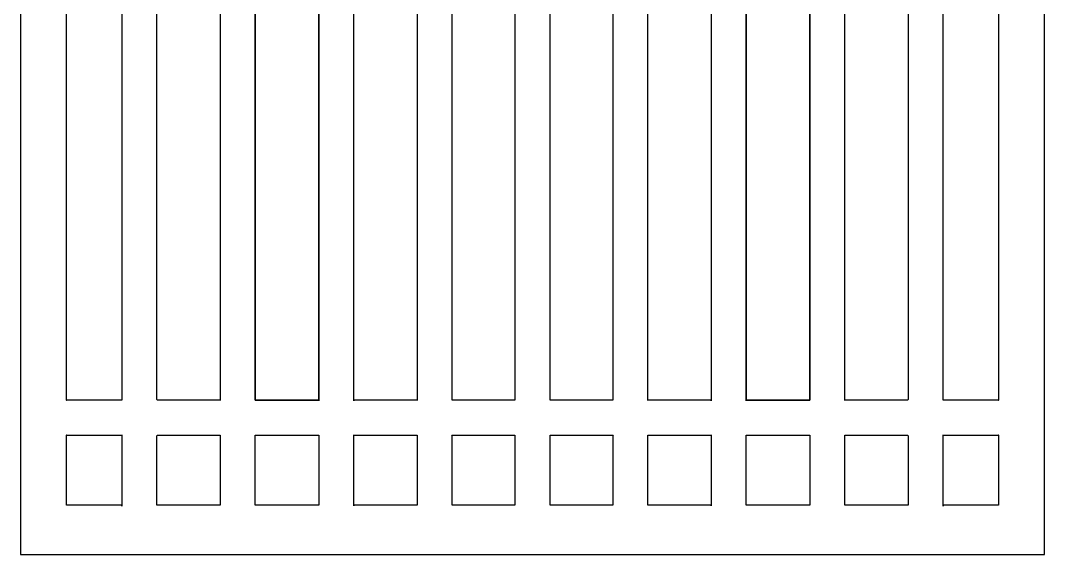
# Model space of a CAD drawing. Header units: centimetres. Extents: x -7.8 to 7.8, y -8.2 to 8.2.
# Drawn here: x -7.84 to 7.84, y -8.18 to 0 of the extents above; entities that cross this region are included whole.
import ezdxf

# ---------------------------------------------------------------- set-up
doc = ezdxf.new("R2010")
doc.units = ezdxf.units.CM
doc.header["$MEASUREMENT"] = 0
doc.layers.add('Camada 1', color=7, linetype='Continuous')

msp = doc.modelspace()

# ---------------------------------------------------------------- linework, layer by layer
at = {"layer": 'Camada 1'}
for points, knots in [([(7.84386, -8.17609), (7.84386, -8.17609), (-7.84386, -8.17609), (-7.84386, -8.17609), (-7.84386, -8.17609), (-7.84386, -8.17609), (-7.84386, 8.17609), (-7.84386, 8.17609), (-7.84386, 8.17609), (-7.84386, 8.17609), (7.84386, 8.17609), (7.84386, 8.17609), (7.84386, 8.17609), (7.84386, 8.17609), (7.84386, -8.17609), (7.84386, -8.17609)], [0, 0, 0, 0, 0.2, 0.2, 0.2, 0.2, 0.4, 0.4, 0.4, 0.4, 0.6, 0.6, 0.6, 0.6, 1, 1, 1, 1]), ([(-6.29044, -5.80375), (-6.29044, -5.80375), (-6.29044, 5.95991), (-6.29044, 5.95991), (-6.29044, 5.95991), (-6.29044, 5.95991), (-6.30965, 5.96229), (-6.30965, 5.96229), (-6.30965, 5.96229), (-6.30965, 5.96229), (-7.13793, 5.96229), (-7.13793, 5.96229), (-7.13793, 5.96229), (-7.13793, 5.96229), (-7.13793, -5.81429), (-7.13793, -5.81429), (-7.13793, -5.81429), (-7.13793, -5.81429), (-7.14354, -5.81429), (-7.14354, -5.81429), (-7.14354, -5.81429), (-7.14354, -5.81429), (-6.29026, -5.81429), (-6.29026, -5.81429), (-6.29026, -5.81429), (-6.29026, -5.81429), (-6.29044, -5.80375), (-6.29044, -5.80375)], [0, 0, 0, 0, 0.125, 0.125, 0.125, 0.125, 0.25, 0.25, 0.25, 0.25, 0.375, 0.375, 0.375, 0.375, 0.5, 0.5, 0.5, 0.5, 0.625, 0.625, 0.625, 0.625, 0.75, 0.75, 0.75, 0.75, 1, 1, 1, 1]), ([(-4.78224, -5.81632), (-4.78224, -5.81632), (-4.78224, 5.96621), (-4.78224, 5.96621), (-4.78224, 5.96621), (-4.78224, 5.96621), (-4.79703, 5.96229), (-4.79703, 5.96229), (-4.79703, 5.96229), (-4.79703, 5.96229), (-5.75514, 5.96229), (-5.75514, 5.96229), (-5.75514, 5.96229), (-5.75514, 5.96229), (-5.75514, 5.95991), (-5.75514, 5.95991), (-5.75514, 5.95991), (-5.75514, 5.95991), (-5.75514, -5.7973), (-5.75514, -5.7973), (-5.75514, -5.7973), (-5.75514, -5.7973), (-5.74903, -5.81429), (-5.74903, -5.81429), (-5.74903, -5.81429), (-5.74903, -5.81429), (-4.78224, -5.81429), (-4.78224, -5.81429), (-4.78224, -5.81429), (-4.78224, -5.81429), (-4.78224, -5.81632), (-4.78224, -5.81632)], [0, 0, 0, 0, 0.11111111, 0.11111111, 0.11111111, 0.11111111, 0.22222222, 0.22222222, 0.22222222, 0.22222222, 0.33333333, 0.33333333, 0.33333333, 0.33333333, 0.44444444, 0.44444444, 0.44444444, 0.44444444, 0.55555556, 0.55555556, 0.55555556, 0.55555556, 0.66666667, 0.66666667, 0.66666667, 0.66666667, 0.77777778, 0.77777778, 0.77777778, 0.77777778, 1, 1, 1, 1]), ([(-3.27422, 5.96229), (-3.27422, 5.96229), (-4.24696, 5.96229), (-4.24696, 5.96229), (-4.24696, 5.96229), (-4.24696, 5.96229), (-4.24696, 5.96621), (-4.24696, 5.96621), (-4.24696, 5.96621), (-4.24696, 5.96621), (-4.24696, -5.80986), (-4.24696, -5.80986), (-4.24696, -5.80986), (-4.24696, -5.80986), (-4.24696, -5.81428), (-4.24696, -5.81428), (-4.24696, -5.81428), (-4.24696, -5.81428), (-3.2744, -5.81429), (-3.2744, -5.81429), (-3.2744, -5.81429), (-3.2744, -5.81429), (-3.27424, -5.82212), (-3.27424, -5.82212), (-3.27424, -5.82212), (-3.27424, -5.82212), (-3.27425, 5.96621), (-3.27425, 5.96621), (-3.27425, 5.96621), (-3.27425, 5.96621), (-3.27422, 5.96229), (-3.27422, 5.96229)], [0, 0, 0, 0, 0.11111111, 0.11111111, 0.11111111, 0.11111111, 0.22222222, 0.22222222, 0.22222222, 0.22222222, 0.33333333, 0.33333333, 0.33333333, 0.33333333, 0.44444444, 0.44444444, 0.44444444, 0.44444444, 0.55555556, 0.55555556, 0.55555556, 0.55555556, 0.66666667, 0.66666667, 0.66666667, 0.66666667, 0.77777778, 0.77777778, 0.77777778, 0.77777778, 1, 1, 1, 1]), ([(-2.73891, 5.96621), (-2.73891, 5.96621), (-2.73891, -5.82209), (-2.73891, -5.82209), (-2.73891, -5.82209), (-2.73891, -5.82209), (-2.73891, -5.81426), (-2.73891, -5.81426), (-2.73891, -5.81426), (-2.73891, -5.81426), (-1.76601, -5.81426), (-1.76601, -5.81426), (-1.76601, -5.81426), (-1.76601, -5.81426), (-1.76601, -5.8163), (-1.76601, -5.8163), (-1.76601, -5.8163), (-1.76601, -5.8163), (-1.76601, 5.95991), (-1.76601, 5.95991), (-1.76601, 5.95991), (-1.76601, 5.95991), (-1.76585, 5.96229), (-1.76585, 5.96229), (-1.76585, 5.96229), (-1.76585, 5.96229), (-2.7391, 5.96229), (-2.7391, 5.96229), (-2.7391, 5.96229), (-2.7391, 5.96229), (-2.73891, 5.96621), (-2.73891, 5.96621)], [0, 0, 0, 0, 0.11111111, 0.11111111, 0.11111111, 0.11111111, 0.22222222, 0.22222222, 0.22222222, 0.22222222, 0.33333333, 0.33333333, 0.33333333, 0.33333333, 0.44444444, 0.44444444, 0.44444444, 0.44444444, 0.55555556, 0.55555556, 0.55555556, 0.55555556, 0.66666667, 0.66666667, 0.66666667, 0.66666667, 0.77777778, 0.77777778, 0.77777778, 0.77777778, 1, 1, 1, 1]), ([(-1.23068, 5.95991), (-1.23068, 5.95991), (-1.23068, -5.80987), (-1.23068, -5.80987), (-1.23068, -5.80987), (-1.23068, -5.80987), (-1.23052, -5.81429), (-1.23052, -5.81429), (-1.23052, -5.81429), (-1.23052, -5.81429), (-0.26834, -5.81429), (-0.26834, -5.81429), (-0.26834, -5.81429), (-0.26834, -5.81429), (-0.26834, -5.80987), (-0.26834, -5.80987), (-0.26834, -5.80987), (-0.26834, -5.80987), (-0.26834, 5.96229), (-0.26834, 5.96229), (-0.26834, 5.96229), (-0.26834, 5.96229), (-1.23052, 5.96229), (-1.23052, 5.96229), (-1.23052, 5.96229), (-1.23052, 5.96229), (-1.23068, 5.95991), (-1.23068, 5.95991)], [0, 0, 0, 0, 0.125, 0.125, 0.125, 0.125, 0.25, 0.25, 0.25, 0.25, 0.375, 0.375, 0.375, 0.375, 0.5, 0.5, 0.5, 0.5, 0.625, 0.625, 0.625, 0.625, 0.75, 0.75, 0.75, 0.75, 1, 1, 1, 1]), ([(1.23052, 5.96229), (1.23052, 5.96229), (0.26831, 5.96229), (0.26831, 5.96229), (0.26831, 5.96229), (0.26831, 5.96229), (0.26831, -5.80987), (0.26831, -5.80987), (0.26831, -5.80987), (0.26831, -5.80987), (0.26831, -5.81429), (0.26831, -5.81429), (0.26831, -5.81429), (0.26831, -5.81429), (1.23052, -5.81429), (1.23052, -5.81429), (1.23052, -5.81429), (1.23052, -5.81429), (1.23068, -5.80987), (1.23068, -5.80987), (1.23068, -5.80987), (1.23068, -5.80987), (1.23068, 5.95991), (1.23068, 5.95991), (1.23068, 5.95991), (1.23068, 5.95991), (1.23052, 5.96229), (1.23052, 5.96229)], [0, 0, 0, 0, 0.125, 0.125, 0.125, 0.125, 0.25, 0.25, 0.25, 0.25, 0.375, 0.375, 0.375, 0.375, 0.5, 0.5, 0.5, 0.5, 0.625, 0.625, 0.625, 0.625, 0.75, 0.75, 0.75, 0.75, 1, 1, 1, 1]), ([(2.73907, 5.96229), (2.73907, 5.96229), (1.76586, 5.96229), (1.76586, 5.96229), (1.76586, 5.96229), (1.76586, 5.96229), (1.76602, 5.95991), (1.76602, 5.95991), (1.76602, 5.95991), (1.76602, 5.95991), (1.76602, -5.81632), (1.76602, -5.81632), (1.76602, -5.81632), (1.76602, -5.81632), (1.76602, -5.81428), (1.76602, -5.81428), (1.76602, -5.81428), (1.76602, -5.81428), (2.73891, -5.81429), (2.73891, -5.81429), (2.73891, -5.81429), (2.73891, -5.81429), (2.73891, -5.82212), (2.73891, -5.82212), (2.73891, -5.82212), (2.73891, -5.82212), (2.73891, 5.96621), (2.73891, 5.96621), (2.73891, 5.96621), (2.73891, 5.96621), (2.73907, 5.96229), (2.73907, 5.96229)], [0, 0, 0, 0, 0.11111111, 0.11111111, 0.11111111, 0.11111111, 0.22222222, 0.22222222, 0.22222222, 0.22222222, 0.33333333, 0.33333333, 0.33333333, 0.33333333, 0.44444444, 0.44444444, 0.44444444, 0.44444444, 0.55555556, 0.55555556, 0.55555556, 0.55555556, 0.66666667, 0.66666667, 0.66666667, 0.66666667, 0.77777778, 0.77777778, 0.77777778, 0.77777778, 1, 1, 1, 1]), ([(3.27419, 5.96621), (3.27419, 5.96621), (3.27419, -5.82209), (3.27419, -5.82209), (3.27419, -5.82209), (3.27419, -5.82209), (3.27438, -5.81426), (3.27438, -5.81426), (3.27438, -5.81426), (3.27438, -5.81426), (4.24693, -5.81426), (4.24693, -5.81426), (4.24693, -5.81426), (4.24693, -5.81426), (4.24693, -5.80984), (4.24693, -5.80984), (4.24693, -5.80984), (4.24693, -5.80984), (4.24693, 5.96621), (4.24693, 5.96621), (4.24693, 5.96621), (4.24693, 5.96621), (4.24693, 5.96229), (4.24693, 5.96229), (4.24693, 5.96229), (4.24693, 5.96229), (3.27419, 5.96229), (3.27419, 5.96229), (3.27419, 5.96229), (3.27419, 5.96229), (3.27419, 5.96621), (3.27419, 5.96621)], [0, 0, 0, 0, 0.11111111, 0.11111111, 0.11111111, 0.11111111, 0.22222222, 0.22222222, 0.22222222, 0.22222222, 0.33333333, 0.33333333, 0.33333333, 0.33333333, 0.44444444, 0.44444444, 0.44444444, 0.44444444, 0.55555556, 0.55555556, 0.55555556, 0.55555556, 0.66666667, 0.66666667, 0.66666667, 0.66666667, 0.77777778, 0.77777778, 0.77777778, 0.77777778, 1, 1, 1, 1]), ([(4.78226, -5.81429), (4.78226, -5.81429), (5.74887, -5.81429), (5.74887, -5.81429), (5.74887, -5.81429), (5.74887, -5.81429), (5.75498, -5.7973), (5.75498, -5.7973), (5.75498, -5.7973), (5.75498, -5.7973), (5.75498, 5.95991), (5.75498, 5.95991), (5.75498, 5.95991), (5.75498, 5.95991), (5.75498, 5.96229), (5.75498, 5.96229), (5.75498, 5.96229), (5.75498, 5.96229), (4.79719, 5.96229), (4.79719, 5.96229), (4.79719, 5.96229), (4.79719, 5.96229), (4.78227, 5.96621), (4.78227, 5.96621), (4.78227, 5.96621), (4.78227, 5.96621), (4.78227, -5.81632), (4.78227, -5.81632), (4.78227, -5.81632), (4.78227, -5.81632), (4.78226, -5.81429), (4.78226, -5.81429)], [0, 0, 0, 0, 0.11111111, 0.11111111, 0.11111111, 0.11111111, 0.22222222, 0.22222222, 0.22222222, 0.22222222, 0.33333333, 0.33333333, 0.33333333, 0.33333333, 0.44444444, 0.44444444, 0.44444444, 0.44444444, 0.55555556, 0.55555556, 0.55555556, 0.55555556, 0.66666667, 0.66666667, 0.66666667, 0.66666667, 0.77777778, 0.77777778, 0.77777778, 0.77777778, 1, 1, 1, 1]), ([(6.29028, -5.81429), (6.29028, -5.81429), (7.14372, -5.81429), (7.14372, -5.81429), (7.14372, -5.81429), (7.14372, -5.81429), (7.13793, -5.81429), (7.13793, -5.81429), (7.13793, -5.81429), (7.13793, -5.81429), (7.13793, 5.96229), (7.13793, 5.96229), (7.13793, 5.96229), (7.13793, 5.96229), (6.30965, 5.96229), (6.30965, 5.96229), (6.30965, 5.96229), (6.30965, 5.96229), (6.2906, 5.95991), (6.2906, 5.95991), (6.2906, 5.95991), (6.2906, 5.95991), (6.2906, -5.80376), (6.2906, -5.80376), (6.2906, -5.80376), (6.2906, -5.80376), (6.29028, -5.81429), (6.29028, -5.81429)], [0, 0, 0, 0, 0.125, 0.125, 0.125, 0.125, 0.25, 0.25, 0.25, 0.25, 0.375, 0.375, 0.375, 0.375, 0.5, 0.5, 0.5, 0.5, 0.625, 0.625, 0.625, 0.625, 0.75, 0.75, 0.75, 0.75, 1, 1, 1, 1]), ([(-6.29044, -7.43449), (-6.29044, -7.43449), (-6.29044, -6.34552), (-6.29044, -6.34552), (-6.29044, -6.34552), (-6.29044, -6.34552), (-6.29044, -6.34959), (-6.29044, -6.34959), (-6.29044, -6.34959), (-6.29044, -6.34959), (-7.14354, -6.34959), (-7.14354, -6.34959), (-7.14354, -6.34959), (-7.14354, -6.34959), (-7.13793, -6.34959), (-7.13793, -6.34959), (-7.13793, -6.34959), (-7.13793, -6.34959), (-7.13793, -7.4202), (-7.13793, -7.4202), (-7.13793, -7.4202), (-7.13793, -7.4202), (-6.2969, -7.4202), (-6.2969, -7.4202), (-6.2969, -7.4202), (-6.2969, -7.4202), (-6.29044, -7.43449), (-6.29044, -7.43449)], [0, 0, 0, 0, 0.125, 0.125, 0.125, 0.125, 0.25, 0.25, 0.25, 0.25, 0.375, 0.375, 0.375, 0.375, 0.5, 0.5, 0.5, 0.5, 0.625, 0.625, 0.625, 0.625, 0.75, 0.75, 0.75, 0.75, 1, 1, 1, 1]), ([(-4.78224, -7.41544), (-4.78224, -7.41544), (-4.78224, -6.35774), (-4.78224, -6.35774), (-4.78224, -6.35774), (-4.78224, -6.35774), (-4.78428, -6.34956), (-4.78428, -6.34956), (-4.78428, -6.34956), (-4.78428, -6.34956), (-5.74903, -6.34956), (-5.74903, -6.34956), (-5.74903, -6.34956), (-5.74903, -6.34956), (-5.75514, -6.36385), (-5.75514, -6.36385), (-5.75514, -6.36385), (-5.75514, -6.36385), (-5.75514, -7.42221), (-5.75514, -7.42221), (-5.75514, -7.42221), (-5.75514, -7.42221), (-5.75498, -7.42017), (-5.75498, -7.42017), (-5.75498, -7.42017), (-5.75498, -7.42017), (-4.78242, -7.42017), (-4.78242, -7.42017), (-4.78242, -7.42017), (-4.78242, -7.42017), (-4.78224, -7.41544), (-4.78224, -7.41544)], [0, 0, 0, 0, 0.11111111, 0.11111111, 0.11111111, 0.11111111, 0.22222222, 0.22222222, 0.22222222, 0.22222222, 0.33333333, 0.33333333, 0.33333333, 0.33333333, 0.44444444, 0.44444444, 0.44444444, 0.44444444, 0.55555556, 0.55555556, 0.55555556, 0.55555556, 0.66666667, 0.66666667, 0.66666667, 0.66666667, 0.77777778, 0.77777778, 0.77777778, 0.77777778, 1, 1, 1, 1]), ([(-3.27422, -7.42224), (-3.27422, -7.42224), (-3.27422, -6.35163), (-3.27422, -6.35163), (-3.27422, -6.35163), (-3.27422, -6.35163), (-3.27438, -6.34959), (-3.27438, -6.34959), (-3.27438, -6.34959), (-3.27438, -6.34959), (-4.24693, -6.34959), (-4.24693, -6.34959), (-4.24693, -6.34959), (-4.24693, -6.34959), (-4.24693, -6.35163), (-4.24693, -6.35163), (-4.24693, -6.35163), (-4.24693, -6.35163), (-4.24693, -7.41544), (-4.24693, -7.41544), (-4.24693, -7.41544), (-4.24693, -7.41544), (-4.24693, -7.4202), (-4.24693, -7.4202), (-4.24693, -7.4202), (-4.24693, -7.4202), (-3.27419, -7.4202), (-3.27419, -7.4202), (-3.27419, -7.4202), (-3.27419, -7.4202), (-3.27419, -7.42224), (-3.27419, -7.42224), (-3.27419, -7.42224), (-3.27419, -7.42224), (-3.27422, -7.42224), (-3.27422, -7.42224)], [0, 0, 0, 0, 0.1, 0.1, 0.1, 0.1, 0.2, 0.2, 0.2, 0.2, 0.3, 0.3, 0.3, 0.3, 0.4, 0.4, 0.4, 0.4, 0.5, 0.5, 0.5, 0.5, 0.6, 0.6, 0.6, 0.6, 0.7, 0.7, 0.7, 0.7, 0.8, 0.8, 0.8, 0.8, 1, 1, 1, 1]), ([(-1.76601, -6.34959), (-1.76601, -6.34959), (-2.73891, -6.34959), (-2.73891, -6.34959), (-2.73891, -6.34959), (-2.73891, -6.34959), (-2.73891, -6.34552), (-2.73891, -6.34552), (-2.73891, -6.34552), (-2.73891, -6.34552), (-2.73891, -7.42838), (-2.73891, -7.42838), (-2.73891, -7.42838), (-2.73891, -7.42838), (-2.73907, -7.4202), (-2.73907, -7.4202), (-2.73907, -7.4202), (-2.73907, -7.4202), (-1.76583, -7.4202), (-1.76583, -7.4202), (-1.76583, -7.4202), (-1.76583, -7.4202), (-1.76599, -7.42224), (-1.76599, -7.42224), (-1.76599, -7.42224), (-1.76599, -7.42224), (-1.76599, -6.35163), (-1.76599, -6.35163), (-1.76599, -6.35163), (-1.76599, -6.35163), (-1.76599, -6.34959), (-1.76599, -6.34959), (-1.76599, -6.34959), (-1.76599, -6.34959), (-1.76601, -6.34959), (-1.76601, -6.34959)], [0, 0, 0, 0, 0.1, 0.1, 0.1, 0.1, 0.2, 0.2, 0.2, 0.2, 0.3, 0.3, 0.3, 0.3, 0.4, 0.4, 0.4, 0.4, 0.5, 0.5, 0.5, 0.5, 0.6, 0.6, 0.6, 0.6, 0.7, 0.7, 0.7, 0.7, 0.8, 0.8, 0.8, 0.8, 1, 1, 1, 1]), ([(-0.26834, -6.34959), (-0.26834, -6.34959), (-1.23648, -6.34959), (-1.23648, -6.34959), (-1.23648, -6.34959), (-1.23648, -6.34959), (-1.23069, -6.35777), (-1.23069, -6.35777), (-1.23069, -6.35777), (-1.23069, -6.35777), (-1.23069, -7.42224), (-1.23069, -7.42224), (-1.23069, -7.42224), (-1.23069, -7.42224), (-1.23053, -7.4202), (-1.23053, -7.4202), (-1.23053, -7.4202), (-1.23053, -7.4202), (-0.26834, -7.4202), (-0.26834, -7.4202), (-0.26834, -7.4202), (-0.26834, -7.4202), (-0.26834, -6.35163), (-0.26834, -6.35163), (-0.26834, -6.35163), (-0.26834, -6.35163), (-0.26834, -6.34959), (-0.26834, -6.34959)], [0, 0, 0, 0, 0.125, 0.125, 0.125, 0.125, 0.25, 0.25, 0.25, 0.25, 0.375, 0.375, 0.375, 0.375, 0.5, 0.5, 0.5, 0.5, 0.625, 0.625, 0.625, 0.625, 0.75, 0.75, 0.75, 0.75, 1, 1, 1, 1]), ([(0.26834, -6.35163), (0.26834, -6.35163), (0.26834, -7.4202), (0.26834, -7.4202), (0.26834, -7.4202), (0.26834, -7.4202), (1.23055, -7.4202), (1.23055, -7.4202), (1.23055, -7.4202), (1.23055, -7.4202), (1.23071, -7.42224), (1.23071, -7.42224), (1.23071, -7.42224), (1.23071, -7.42224), (1.23071, -6.35777), (1.23071, -6.35777), (1.23071, -6.35777), (1.23071, -6.35777), (1.2365, -6.34959), (1.2365, -6.34959), (1.2365, -6.34959), (1.2365, -6.34959), (0.26837, -6.34959), (0.26837, -6.34959), (0.26837, -6.34959), (0.26837, -6.34959), (0.26837, -6.35163), (0.26837, -6.35163), (0.26837, -6.35163), (0.26837, -6.35163), (0.26834, -6.35163), (0.26834, -6.35163)], [0, 0, 0, 0, 0.11111111, 0.11111111, 0.11111111, 0.11111111, 0.22222222, 0.22222222, 0.22222222, 0.22222222, 0.33333333, 0.33333333, 0.33333333, 0.33333333, 0.44444444, 0.44444444, 0.44444444, 0.44444444, 0.55555556, 0.55555556, 0.55555556, 0.55555556, 0.66666667, 0.66666667, 0.66666667, 0.66666667, 0.77777778, 0.77777778, 0.77777778, 0.77777778, 1, 1, 1, 1]), ([(1.76601, -6.35163), (1.76601, -6.35163), (1.76601, -7.42224), (1.76601, -7.42224), (1.76601, -7.42224), (1.76601, -7.42224), (1.76585, -7.4202), (1.76585, -7.4202), (1.76585, -7.4202), (1.76585, -7.4202), (2.73907, -7.4202), (2.73907, -7.4202), (2.73907, -7.4202), (2.73907, -7.4202), (2.73891, -7.42838), (2.73891, -7.42838), (2.73891, -7.42838), (2.73891, -7.42838), (2.73891, -6.34552), (2.73891, -6.34552), (2.73891, -6.34552), (2.73891, -6.34552), (2.73891, -6.34959), (2.73891, -6.34959), (2.73891, -6.34959), (2.73891, -6.34959), (1.76601, -6.34959), (1.76601, -6.34959), (1.76601, -6.34959), (1.76601, -6.34959), (1.76601, -6.35163), (1.76601, -6.35163)], [0, 0, 0, 0, 0.11111111, 0.11111111, 0.11111111, 0.11111111, 0.22222222, 0.22222222, 0.22222222, 0.22222222, 0.33333333, 0.33333333, 0.33333333, 0.33333333, 0.44444444, 0.44444444, 0.44444444, 0.44444444, 0.55555556, 0.55555556, 0.55555556, 0.55555556, 0.66666667, 0.66666667, 0.66666667, 0.66666667, 0.77777778, 0.77777778, 0.77777778, 0.77777778, 1, 1, 1, 1]), ([(3.27419, -7.4202), (3.27419, -7.4202), (4.24693, -7.4202), (4.24693, -7.4202), (4.24693, -7.4202), (4.24693, -7.4202), (4.24693, -7.41544), (4.24693, -7.41544), (4.24693, -7.41544), (4.24693, -7.41544), (4.24693, -6.35163), (4.24693, -6.35163), (4.24693, -6.35163), (4.24693, -6.35163), (4.24693, -6.34959), (4.24693, -6.34959), (4.24693, -6.34959), (4.24693, -6.34959), (3.27438, -6.34959), (3.27438, -6.34959), (3.27438, -6.34959), (3.27438, -6.34959), (3.27419, -6.35163), (3.27419, -6.35163), (3.27419, -6.35163), (3.27419, -6.35163), (3.27419, -7.42224), (3.27419, -7.42224), (3.27419, -7.42224), (3.27419, -7.42224), (3.27419, -7.4202), (3.27419, -7.4202)], [0, 0, 0, 0, 0.11111111, 0.11111111, 0.11111111, 0.11111111, 0.22222222, 0.22222222, 0.22222222, 0.22222222, 0.33333333, 0.33333333, 0.33333333, 0.33333333, 0.44444444, 0.44444444, 0.44444444, 0.44444444, 0.55555556, 0.55555556, 0.55555556, 0.55555556, 0.66666667, 0.66666667, 0.66666667, 0.66666667, 0.77777778, 0.77777778, 0.77777778, 0.77777778, 1, 1, 1, 1]), ([(4.78226, -7.4202), (4.78226, -7.4202), (5.75501, -7.4202), (5.75501, -7.4202), (5.75501, -7.4202), (5.75501, -7.4202), (5.75501, -7.42224), (5.75501, -7.42224), (5.75501, -7.42224), (5.75501, -7.42224), (5.75501, -6.36388), (5.75501, -6.36388), (5.75501, -6.36388), (5.75501, -6.36388), (5.7489, -6.34959), (5.7489, -6.34959), (5.7489, -6.34959), (5.7489, -6.34959), (4.78433, -6.34959), (4.78433, -6.34959), (4.78433, -6.34959), (4.78433, -6.34959), (4.78229, -6.35777), (4.78229, -6.35777), (4.78229, -6.35777), (4.78229, -6.35777), (4.78229, -7.41547), (4.78229, -7.41547), (4.78229, -7.41547), (4.78229, -7.41547), (4.78229, -7.4202), (4.78229, -7.4202), (4.78229, -7.4202), (4.78229, -7.4202), (4.78226, -7.4202), (4.78226, -7.4202)], [0, 0, 0, 0, 0.1, 0.1, 0.1, 0.1, 0.2, 0.2, 0.2, 0.2, 0.3, 0.3, 0.3, 0.3, 0.4, 0.4, 0.4, 0.4, 0.5, 0.5, 0.5, 0.5, 0.6, 0.6, 0.6, 0.6, 0.7, 0.7, 0.7, 0.7, 0.8, 0.8, 0.8, 0.8, 1, 1, 1, 1]), ([(6.29674, -7.4202), (6.29674, -7.4202), (7.13793, -7.4202), (7.13793, -7.4202), (7.13793, -7.4202), (7.13793, -7.4202), (7.13793, -6.34959), (7.13793, -6.34959), (7.13793, -6.34959), (7.13793, -6.34959), (7.14372, -6.34959), (7.14372, -6.34959), (7.14372, -6.34959), (7.14372, -6.34959), (6.29063, -6.34959), (6.29063, -6.34959), (6.29063, -6.34959), (6.29063, -6.34959), (6.29063, -6.34552), (6.29063, -6.34552), (6.29063, -6.34552), (6.29063, -6.34552), (6.29063, -7.43449), (6.29063, -7.43449), (6.29063, -7.43449), (6.29063, -7.43449), (6.29674, -7.4202), (6.29674, -7.4202)], [0, 0, 0, 0, 0.125, 0.125, 0.125, 0.125, 0.25, 0.25, 0.25, 0.25, 0.375, 0.375, 0.375, 0.375, 0.5, 0.5, 0.5, 0.5, 0.625, 0.625, 0.625, 0.625, 0.75, 0.75, 0.75, 0.75, 1, 1, 1, 1])]:
    msp.add_open_spline(points, degree=3, knots=knots, dxfattribs=at)
at = {"layer": 'Camada 1', "color": 7, "lineweight": 25}
for points, knots in [([(7.84386, -8.17609), (7.84386, -8.17609), (-7.84386, -8.17609), (-7.84386, -8.17609), (-7.84386, -8.17609), (-7.84386, -8.17609), (-7.84386, 8.17609), (-7.84386, 8.17609), (-7.84386, 8.17609), (-7.84386, 8.17609), (7.84386, 8.17609), (7.84386, 8.17609), (7.84386, 8.17609), (7.84386, 8.17609), (7.84386, -8.17609), (7.84386, -8.17609)], [0, 0, 0, 0, 0.2, 0.2, 0.2, 0.2, 0.4, 0.4, 0.4, 0.4, 0.6, 0.6, 0.6, 0.6, 1, 1, 1, 1]), ([(-6.29044, -5.80375), (-6.29044, -5.80375), (-6.29044, 5.95991), (-6.29044, 5.95991), (-6.29044, 5.95991), (-6.29044, 5.95991), (-6.30965, 5.96229), (-6.30965, 5.96229), (-6.30965, 5.96229), (-6.30965, 5.96229), (-7.13793, 5.96229), (-7.13793, 5.96229), (-7.13793, 5.96229), (-7.13793, 5.96229), (-7.13793, -5.81429), (-7.13793, -5.81429), (-7.13793, -5.81429), (-7.13793, -5.81429), (-7.14354, -5.81429), (-7.14354, -5.81429), (-7.14354, -5.81429), (-7.14354, -5.81429), (-6.29026, -5.81429), (-6.29026, -5.81429), (-6.29026, -5.81429), (-6.29026, -5.81429), (-6.29044, -5.80375), (-6.29044, -5.80375)], [0, 0, 0, 0, 0.125, 0.125, 0.125, 0.125, 0.25, 0.25, 0.25, 0.25, 0.375, 0.375, 0.375, 0.375, 0.5, 0.5, 0.5, 0.5, 0.625, 0.625, 0.625, 0.625, 0.75, 0.75, 0.75, 0.75, 1, 1, 1, 1]), ([(-4.78224, -5.81632), (-4.78224, -5.81632), (-4.78224, 5.96621), (-4.78224, 5.96621), (-4.78224, 5.96621), (-4.78224, 5.96621), (-4.79703, 5.96229), (-4.79703, 5.96229), (-4.79703, 5.96229), (-4.79703, 5.96229), (-5.75514, 5.96229), (-5.75514, 5.96229), (-5.75514, 5.96229), (-5.75514, 5.96229), (-5.75514, 5.95991), (-5.75514, 5.95991), (-5.75514, 5.95991), (-5.75514, 5.95991), (-5.75514, -5.7973), (-5.75514, -5.7973), (-5.75514, -5.7973), (-5.75514, -5.7973), (-5.74903, -5.81429), (-5.74903, -5.81429), (-5.74903, -5.81429), (-5.74903, -5.81429), (-4.78224, -5.81429), (-4.78224, -5.81429), (-4.78224, -5.81429), (-4.78224, -5.81429), (-4.78224, -5.81632), (-4.78224, -5.81632)], [0, 0, 0, 0, 0.11111111, 0.11111111, 0.11111111, 0.11111111, 0.22222222, 0.22222222, 0.22222222, 0.22222222, 0.33333333, 0.33333333, 0.33333333, 0.33333333, 0.44444444, 0.44444444, 0.44444444, 0.44444444, 0.55555556, 0.55555556, 0.55555556, 0.55555556, 0.66666667, 0.66666667, 0.66666667, 0.66666667, 0.77777778, 0.77777778, 0.77777778, 0.77777778, 1, 1, 1, 1]), ([(-3.27422, 5.96229), (-3.27422, 5.96229), (-4.24696, 5.96229), (-4.24696, 5.96229), (-4.24696, 5.96229), (-4.24696, 5.96229), (-4.24696, 5.96621), (-4.24696, 5.96621), (-4.24696, 5.96621), (-4.24696, 5.96621), (-4.24696, -5.80986), (-4.24696, -5.80986), (-4.24696, -5.80986), (-4.24696, -5.80986), (-4.24696, -5.81428), (-4.24696, -5.81428), (-4.24696, -5.81428), (-4.24696, -5.81428), (-3.2744, -5.81429), (-3.2744, -5.81429), (-3.2744, -5.81429), (-3.2744, -5.81429), (-3.27424, -5.82212), (-3.27424, -5.82212), (-3.27424, -5.82212), (-3.27424, -5.82212), (-3.27425, 5.96621), (-3.27425, 5.96621)], [0, 0, 0, 0, 0.125, 0.125, 0.125, 0.125, 0.25, 0.25, 0.25, 0.25, 0.375, 0.375, 0.375, 0.375, 0.5, 0.5, 0.5, 0.5, 0.625, 0.625, 0.625, 0.625, 0.75, 0.75, 0.75, 0.75, 1, 1, 1, 1]), ([(-2.73891, 5.96621), (-2.73891, 5.96621), (-2.73891, -5.82209), (-2.73891, -5.82209), (-2.73891, -5.82209), (-2.73891, -5.82209), (-2.73891, -5.81426), (-2.73891, -5.81426), (-2.73891, -5.81426), (-2.73891, -5.81426), (-1.76601, -5.81426), (-1.76601, -5.81426), (-1.76601, -5.81426), (-1.76601, -5.81426), (-1.76601, -5.8163), (-1.76601, -5.8163), (-1.76601, -5.8163), (-1.76601, -5.8163), (-1.76601, 5.95991), (-1.76601, 5.95991), (-1.76601, 5.95991), (-1.76601, 5.95991), (-1.76585, 5.96229), (-1.76585, 5.96229), (-1.76585, 5.96229), (-1.76585, 5.96229), (-2.7391, 5.96229), (-2.7391, 5.96229), (-2.7391, 5.96229), (-2.7391, 5.96229), (-2.73891, 5.96621), (-2.73891, 5.96621)], [0, 0, 0, 0, 0.11111111, 0.11111111, 0.11111111, 0.11111111, 0.22222222, 0.22222222, 0.22222222, 0.22222222, 0.33333333, 0.33333333, 0.33333333, 0.33333333, 0.44444444, 0.44444444, 0.44444444, 0.44444444, 0.55555556, 0.55555556, 0.55555556, 0.55555556, 0.66666667, 0.66666667, 0.66666667, 0.66666667, 0.77777778, 0.77777778, 0.77777778, 0.77777778, 1, 1, 1, 1]), ([(-1.23068, 5.95991), (-1.23068, 5.95991), (-1.23068, -5.80987), (-1.23068, -5.80987), (-1.23068, -5.80987), (-1.23068, -5.80987), (-1.23052, -5.81429), (-1.23052, -5.81429), (-1.23052, -5.81429), (-1.23052, -5.81429), (-0.26834, -5.81429), (-0.26834, -5.81429), (-0.26834, -5.81429), (-0.26834, -5.81429), (-0.26834, -5.80987), (-0.26834, -5.80987), (-0.26834, -5.80987), (-0.26834, -5.80987), (-0.26834, 5.96229), (-0.26834, 5.96229), (-0.26834, 5.96229), (-0.26834, 5.96229), (-1.23052, 5.96229), (-1.23052, 5.96229), (-1.23052, 5.96229), (-1.23052, 5.96229), (-1.23068, 5.95991), (-1.23068, 5.95991)], [0, 0, 0, 0, 0.125, 0.125, 0.125, 0.125, 0.25, 0.25, 0.25, 0.25, 0.375, 0.375, 0.375, 0.375, 0.5, 0.5, 0.5, 0.5, 0.625, 0.625, 0.625, 0.625, 0.75, 0.75, 0.75, 0.75, 1, 1, 1, 1]), ([(1.23052, 5.96229), (1.23052, 5.96229), (0.26831, 5.96229), (0.26831, 5.96229), (0.26831, 5.96229), (0.26831, 5.96229), (0.26831, -5.80987), (0.26831, -5.80987), (0.26831, -5.80987), (0.26831, -5.80987), (0.26831, -5.81429), (0.26831, -5.81429), (0.26831, -5.81429), (0.26831, -5.81429), (1.23052, -5.81429), (1.23052, -5.81429), (1.23052, -5.81429), (1.23052, -5.81429), (1.23068, -5.80987), (1.23068, -5.80987), (1.23068, -5.80987), (1.23068, -5.80987), (1.23068, 5.95991), (1.23068, 5.95991), (1.23068, 5.95991), (1.23068, 5.95991), (1.23052, 5.96229), (1.23052, 5.96229)], [0, 0, 0, 0, 0.125, 0.125, 0.125, 0.125, 0.25, 0.25, 0.25, 0.25, 0.375, 0.375, 0.375, 0.375, 0.5, 0.5, 0.5, 0.5, 0.625, 0.625, 0.625, 0.625, 0.75, 0.75, 0.75, 0.75, 1, 1, 1, 1]), ([(2.73907, 5.96229), (2.73907, 5.96229), (1.76586, 5.96229), (1.76586, 5.96229), (1.76586, 5.96229), (1.76586, 5.96229), (1.76602, 5.95991), (1.76602, 5.95991), (1.76602, 5.95991), (1.76602, 5.95991), (1.76602, -5.81632), (1.76602, -5.81632), (1.76602, -5.81632), (1.76602, -5.81632), (1.76602, -5.81428), (1.76602, -5.81428), (1.76602, -5.81428), (1.76602, -5.81428), (2.73891, -5.81429), (2.73891, -5.81429), (2.73891, -5.81429), (2.73891, -5.81429), (2.73891, -5.82212), (2.73891, -5.82212), (2.73891, -5.82212), (2.73891, -5.82212), (2.73891, 5.96621), (2.73891, 5.96621), (2.73891, 5.96621), (2.73891, 5.96621), (2.73907, 5.96229), (2.73907, 5.96229)], [0, 0, 0, 0, 0.11111111, 0.11111111, 0.11111111, 0.11111111, 0.22222222, 0.22222222, 0.22222222, 0.22222222, 0.33333333, 0.33333333, 0.33333333, 0.33333333, 0.44444444, 0.44444444, 0.44444444, 0.44444444, 0.55555556, 0.55555556, 0.55555556, 0.55555556, 0.66666667, 0.66666667, 0.66666667, 0.66666667, 0.77777778, 0.77777778, 0.77777778, 0.77777778, 1, 1, 1, 1]), ([(3.27419, 5.96621), (3.27419, 5.96621), (3.27419, -5.82209), (3.27419, -5.82209), (3.27419, -5.82209), (3.27419, -5.82209), (3.27438, -5.81426), (3.27438, -5.81426), (3.27438, -5.81426), (3.27438, -5.81426), (4.24693, -5.81426), (4.24693, -5.81426), (4.24693, -5.81426), (4.24693, -5.81426), (4.24693, -5.80984), (4.24693, -5.80984), (4.24693, -5.80984), (4.24693, -5.80984), (4.24693, 5.96621), (4.24693, 5.96621), (4.24693, 5.96621), (4.24693, 5.96621), (4.24693, 5.96229), (4.24693, 5.96229), (4.24693, 5.96229), (4.24693, 5.96229), (3.27419, 5.96229), (3.27419, 5.96229)], [0, 0, 0, 0, 0.125, 0.125, 0.125, 0.125, 0.25, 0.25, 0.25, 0.25, 0.375, 0.375, 0.375, 0.375, 0.5, 0.5, 0.5, 0.5, 0.625, 0.625, 0.625, 0.625, 0.75, 0.75, 0.75, 0.75, 1, 1, 1, 1]), ([(4.78226, -5.81429), (4.78226, -5.81429), (5.74887, -5.81429), (5.74887, -5.81429), (5.74887, -5.81429), (5.74887, -5.81429), (5.75498, -5.7973), (5.75498, -5.7973), (5.75498, -5.7973), (5.75498, -5.7973), (5.75498, 5.95991), (5.75498, 5.95991), (5.75498, 5.95991), (5.75498, 5.95991), (5.75498, 5.96229), (5.75498, 5.96229), (5.75498, 5.96229), (5.75498, 5.96229), (4.79719, 5.96229), (4.79719, 5.96229), (4.79719, 5.96229), (4.79719, 5.96229), (4.78227, 5.96621), (4.78227, 5.96621), (4.78227, 5.96621), (4.78227, 5.96621), (4.78227, -5.81632), (4.78227, -5.81632), (4.78227, -5.81632), (4.78227, -5.81632), (4.78226, -5.81429), (4.78226, -5.81429)], [0, 0, 0, 0, 0.11111111, 0.11111111, 0.11111111, 0.11111111, 0.22222222, 0.22222222, 0.22222222, 0.22222222, 0.33333333, 0.33333333, 0.33333333, 0.33333333, 0.44444444, 0.44444444, 0.44444444, 0.44444444, 0.55555556, 0.55555556, 0.55555556, 0.55555556, 0.66666667, 0.66666667, 0.66666667, 0.66666667, 0.77777778, 0.77777778, 0.77777778, 0.77777778, 1, 1, 1, 1]), ([(6.29028, -5.81429), (6.29028, -5.81429), (7.14372, -5.81429), (7.14372, -5.81429), (7.14372, -5.81429), (7.14372, -5.81429), (7.13793, -5.81429), (7.13793, -5.81429), (7.13793, -5.81429), (7.13793, -5.81429), (7.13793, 5.96229), (7.13793, 5.96229), (7.13793, 5.96229), (7.13793, 5.96229), (6.30965, 5.96229), (6.30965, 5.96229), (6.30965, 5.96229), (6.30965, 5.96229), (6.2906, 5.95991), (6.2906, 5.95991), (6.2906, 5.95991), (6.2906, 5.95991), (6.2906, -5.80376), (6.2906, -5.80376), (6.2906, -5.80376), (6.2906, -5.80376), (6.29028, -5.81429), (6.29028, -5.81429)], [0, 0, 0, 0, 0.125, 0.125, 0.125, 0.125, 0.25, 0.25, 0.25, 0.25, 0.375, 0.375, 0.375, 0.375, 0.5, 0.5, 0.5, 0.5, 0.625, 0.625, 0.625, 0.625, 0.75, 0.75, 0.75, 0.75, 1, 1, 1, 1]), ([(-6.29044, -7.43449), (-6.29044, -7.43449), (-6.29044, -6.34552), (-6.29044, -6.34552), (-6.29044, -6.34552), (-6.29044, -6.34552), (-6.29044, -6.34959), (-6.29044, -6.34959), (-6.29044, -6.34959), (-6.29044, -6.34959), (-7.14354, -6.34959), (-7.14354, -6.34959), (-7.14354, -6.34959), (-7.14354, -6.34959), (-7.13793, -6.34959), (-7.13793, -6.34959), (-7.13793, -6.34959), (-7.13793, -6.34959), (-7.13793, -7.4202), (-7.13793, -7.4202), (-7.13793, -7.4202), (-7.13793, -7.4202), (-6.2969, -7.4202), (-6.2969, -7.4202), (-6.2969, -7.4202), (-6.2969, -7.4202), (-6.29044, -7.43449), (-6.29044, -7.43449)], [0, 0, 0, 0, 0.125, 0.125, 0.125, 0.125, 0.25, 0.25, 0.25, 0.25, 0.375, 0.375, 0.375, 0.375, 0.5, 0.5, 0.5, 0.5, 0.625, 0.625, 0.625, 0.625, 0.75, 0.75, 0.75, 0.75, 1, 1, 1, 1]), ([(-4.78224, -7.41544), (-4.78224, -7.41544), (-4.78224, -6.35774), (-4.78224, -6.35774), (-4.78224, -6.35774), (-4.78224, -6.35774), (-4.78428, -6.34956), (-4.78428, -6.34956), (-4.78428, -6.34956), (-4.78428, -6.34956), (-5.74903, -6.34956), (-5.74903, -6.34956), (-5.74903, -6.34956), (-5.74903, -6.34956), (-5.75514, -6.36385), (-5.75514, -6.36385), (-5.75514, -6.36385), (-5.75514, -6.36385), (-5.75514, -7.42221), (-5.75514, -7.42221), (-5.75514, -7.42221), (-5.75514, -7.42221), (-5.75498, -7.42017), (-5.75498, -7.42017), (-5.75498, -7.42017), (-5.75498, -7.42017), (-4.78242, -7.42017), (-4.78242, -7.42017), (-4.78242, -7.42017), (-4.78242, -7.42017), (-4.78224, -7.41544), (-4.78224, -7.41544)], [0, 0, 0, 0, 0.11111111, 0.11111111, 0.11111111, 0.11111111, 0.22222222, 0.22222222, 0.22222222, 0.22222222, 0.33333333, 0.33333333, 0.33333333, 0.33333333, 0.44444444, 0.44444444, 0.44444444, 0.44444444, 0.55555556, 0.55555556, 0.55555556, 0.55555556, 0.66666667, 0.66666667, 0.66666667, 0.66666667, 0.77777778, 0.77777778, 0.77777778, 0.77777778, 1, 1, 1, 1]), ([(-3.27422, -7.42224), (-3.27422, -7.42224), (-3.27422, -6.35163), (-3.27422, -6.35163), (-3.27422, -6.35163), (-3.27422, -6.35163), (-3.27438, -6.34959), (-3.27438, -6.34959), (-3.27438, -6.34959), (-3.27438, -6.34959), (-4.24693, -6.34959), (-4.24693, -6.34959), (-4.24693, -6.34959), (-4.24693, -6.34959), (-4.24693, -6.35163), (-4.24693, -6.35163), (-4.24693, -6.35163), (-4.24693, -6.35163), (-4.24693, -7.41544), (-4.24693, -7.41544), (-4.24693, -7.41544), (-4.24693, -7.41544), (-4.24693, -7.4202), (-4.24693, -7.4202), (-4.24693, -7.4202), (-4.24693, -7.4202), (-3.27419, -7.4202), (-3.27419, -7.4202), (-3.27419, -7.4202), (-3.27419, -7.4202), (-3.27419, -7.42224), (-3.27419, -7.42224), (-3.27419, -7.42224), (-3.27419, -7.42224), (-3.27422, -7.42224), (-3.27422, -7.42224)], [0, 0, 0, 0, 0.1, 0.1, 0.1, 0.1, 0.2, 0.2, 0.2, 0.2, 0.3, 0.3, 0.3, 0.3, 0.4, 0.4, 0.4, 0.4, 0.5, 0.5, 0.5, 0.5, 0.6, 0.6, 0.6, 0.6, 0.7, 0.7, 0.7, 0.7, 0.8, 0.8, 0.8, 0.8, 1, 1, 1, 1]), ([(-1.76601, -6.34959), (-1.76601, -6.34959), (-2.73891, -6.34959), (-2.73891, -6.34959), (-2.73891, -6.34959), (-2.73891, -6.34959), (-2.73891, -6.34552), (-2.73891, -6.34552), (-2.73891, -6.34552), (-2.73891, -6.34552), (-2.73891, -7.42838), (-2.73891, -7.42838), (-2.73891, -7.42838), (-2.73891, -7.42838), (-2.73907, -7.4202), (-2.73907, -7.4202), (-2.73907, -7.4202), (-2.73907, -7.4202), (-1.76583, -7.4202), (-1.76583, -7.4202), (-1.76583, -7.4202), (-1.76583, -7.4202), (-1.76599, -7.42224), (-1.76599, -7.42224), (-1.76599, -7.42224), (-1.76599, -7.42224), (-1.76599, -6.35163), (-1.76599, -6.35163), (-1.76599, -6.35163), (-1.76599, -6.35163), (-1.76599, -6.34959), (-1.76599, -6.34959), (-1.76599, -6.34959), (-1.76599, -6.34959), (-1.76601, -6.34959), (-1.76601, -6.34959)], [0, 0, 0, 0, 0.1, 0.1, 0.1, 0.1, 0.2, 0.2, 0.2, 0.2, 0.3, 0.3, 0.3, 0.3, 0.4, 0.4, 0.4, 0.4, 0.5, 0.5, 0.5, 0.5, 0.6, 0.6, 0.6, 0.6, 0.7, 0.7, 0.7, 0.7, 0.8, 0.8, 0.8, 0.8, 1, 1, 1, 1]), ([(-0.26834, -6.34959), (-0.26834, -6.34959), (-1.23648, -6.34959), (-1.23648, -6.34959), (-1.23648, -6.34959), (-1.23648, -6.34959), (-1.23069, -6.35777), (-1.23069, -6.35777), (-1.23069, -6.35777), (-1.23069, -6.35777), (-1.23069, -7.42224), (-1.23069, -7.42224), (-1.23069, -7.42224), (-1.23069, -7.42224), (-1.23053, -7.4202), (-1.23053, -7.4202), (-1.23053, -7.4202), (-1.23053, -7.4202), (-0.26834, -7.4202), (-0.26834, -7.4202), (-0.26834, -7.4202), (-0.26834, -7.4202), (-0.26834, -6.35163), (-0.26834, -6.35163), (-0.26834, -6.35163), (-0.26834, -6.35163), (-0.26834, -6.34959), (-0.26834, -6.34959)], [0, 0, 0, 0, 0.125, 0.125, 0.125, 0.125, 0.25, 0.25, 0.25, 0.25, 0.375, 0.375, 0.375, 0.375, 0.5, 0.5, 0.5, 0.5, 0.625, 0.625, 0.625, 0.625, 0.75, 0.75, 0.75, 0.75, 1, 1, 1, 1]), ([(0.26834, -6.35163), (0.26834, -6.35163), (0.26834, -7.4202), (0.26834, -7.4202), (0.26834, -7.4202), (0.26834, -7.4202), (1.23055, -7.4202), (1.23055, -7.4202), (1.23055, -7.4202), (1.23055, -7.4202), (1.23071, -7.42224), (1.23071, -7.42224), (1.23071, -7.42224), (1.23071, -7.42224), (1.23071, -6.35777), (1.23071, -6.35777), (1.23071, -6.35777), (1.23071, -6.35777), (1.2365, -6.34959), (1.2365, -6.34959), (1.2365, -6.34959), (1.2365, -6.34959), (0.26837, -6.34959), (0.26837, -6.34959), (0.26837, -6.34959), (0.26837, -6.34959), (0.26837, -6.35163), (0.26837, -6.35163), (0.26837, -6.35163), (0.26837, -6.35163), (0.26834, -6.35163), (0.26834, -6.35163)], [0, 0, 0, 0, 0.11111111, 0.11111111, 0.11111111, 0.11111111, 0.22222222, 0.22222222, 0.22222222, 0.22222222, 0.33333333, 0.33333333, 0.33333333, 0.33333333, 0.44444444, 0.44444444, 0.44444444, 0.44444444, 0.55555556, 0.55555556, 0.55555556, 0.55555556, 0.66666667, 0.66666667, 0.66666667, 0.66666667, 0.77777778, 0.77777778, 0.77777778, 0.77777778, 1, 1, 1, 1]), ([(1.76601, -6.35163), (1.76601, -6.35163), (1.76601, -7.42224), (1.76601, -7.42224), (1.76601, -7.42224), (1.76601, -7.42224), (1.76585, -7.4202), (1.76585, -7.4202), (1.76585, -7.4202), (1.76585, -7.4202), (2.73907, -7.4202), (2.73907, -7.4202), (2.73907, -7.4202), (2.73907, -7.4202), (2.73891, -7.42838), (2.73891, -7.42838), (2.73891, -7.42838), (2.73891, -7.42838), (2.73891, -6.34552), (2.73891, -6.34552), (2.73891, -6.34552), (2.73891, -6.34552), (2.73891, -6.34959), (2.73891, -6.34959), (2.73891, -6.34959), (2.73891, -6.34959), (1.76601, -6.34959), (1.76601, -6.34959), (1.76601, -6.34959), (1.76601, -6.34959), (1.76601, -6.35163), (1.76601, -6.35163)], [0, 0, 0, 0, 0.11111111, 0.11111111, 0.11111111, 0.11111111, 0.22222222, 0.22222222, 0.22222222, 0.22222222, 0.33333333, 0.33333333, 0.33333333, 0.33333333, 0.44444444, 0.44444444, 0.44444444, 0.44444444, 0.55555556, 0.55555556, 0.55555556, 0.55555556, 0.66666667, 0.66666667, 0.66666667, 0.66666667, 0.77777778, 0.77777778, 0.77777778, 0.77777778, 1, 1, 1, 1]), ([(3.27419, -7.4202), (3.27419, -7.4202), (4.24693, -7.4202), (4.24693, -7.4202), (4.24693, -7.4202), (4.24693, -7.4202), (4.24693, -7.41544), (4.24693, -7.41544), (4.24693, -7.41544), (4.24693, -7.41544), (4.24693, -6.35163), (4.24693, -6.35163), (4.24693, -6.35163), (4.24693, -6.35163), (4.24693, -6.34959), (4.24693, -6.34959), (4.24693, -6.34959), (4.24693, -6.34959), (3.27438, -6.34959), (3.27438, -6.34959), (3.27438, -6.34959), (3.27438, -6.34959), (3.27419, -6.35163), (3.27419, -6.35163), (3.27419, -6.35163), (3.27419, -6.35163), (3.27419, -7.42224), (3.27419, -7.42224), (3.27419, -7.42224), (3.27419, -7.42224), (3.27419, -7.4202), (3.27419, -7.4202)], [0, 0, 0, 0, 0.11111111, 0.11111111, 0.11111111, 0.11111111, 0.22222222, 0.22222222, 0.22222222, 0.22222222, 0.33333333, 0.33333333, 0.33333333, 0.33333333, 0.44444444, 0.44444444, 0.44444444, 0.44444444, 0.55555556, 0.55555556, 0.55555556, 0.55555556, 0.66666667, 0.66666667, 0.66666667, 0.66666667, 0.77777778, 0.77777778, 0.77777778, 0.77777778, 1, 1, 1, 1]), ([(4.78226, -7.4202), (4.78226, -7.4202), (5.75501, -7.4202), (5.75501, -7.4202), (5.75501, -7.4202), (5.75501, -7.4202), (5.75501, -7.42224), (5.75501, -7.42224), (5.75501, -7.42224), (5.75501, -7.42224), (5.75501, -6.36388), (5.75501, -6.36388), (5.75501, -6.36388), (5.75501, -6.36388), (5.7489, -6.34959), (5.7489, -6.34959), (5.7489, -6.34959), (5.7489, -6.34959), (4.78433, -6.34959), (4.78433, -6.34959), (4.78433, -6.34959), (4.78433, -6.34959), (4.78229, -6.35777), (4.78229, -6.35777), (4.78229, -6.35777), (4.78229, -6.35777), (4.78229, -7.41547), (4.78229, -7.41547), (4.78229, -7.41547), (4.78229, -7.41547), (4.78229, -7.4202), (4.78229, -7.4202), (4.78229, -7.4202), (4.78229, -7.4202), (4.78226, -7.4202), (4.78226, -7.4202)], [0, 0, 0, 0, 0.1, 0.1, 0.1, 0.1, 0.2, 0.2, 0.2, 0.2, 0.3, 0.3, 0.3, 0.3, 0.4, 0.4, 0.4, 0.4, 0.5, 0.5, 0.5, 0.5, 0.6, 0.6, 0.6, 0.6, 0.7, 0.7, 0.7, 0.7, 0.8, 0.8, 0.8, 0.8, 1, 1, 1, 1]), ([(6.29674, -7.4202), (6.29674, -7.4202), (7.13793, -7.4202), (7.13793, -7.4202), (7.13793, -7.4202), (7.13793, -7.4202), (7.13793, -6.34959), (7.13793, -6.34959), (7.13793, -6.34959), (7.13793, -6.34959), (7.14372, -6.34959), (7.14372, -6.34959), (7.14372, -6.34959), (7.14372, -6.34959), (6.29063, -6.34959), (6.29063, -6.34959), (6.29063, -6.34959), (6.29063, -6.34959), (6.29063, -6.34552), (6.29063, -6.34552), (6.29063, -6.34552), (6.29063, -6.34552), (6.29063, -7.43449), (6.29063, -7.43449), (6.29063, -7.43449), (6.29063, -7.43449), (6.29674, -7.4202), (6.29674, -7.4202)], [0, 0, 0, 0, 0.125, 0.125, 0.125, 0.125, 0.25, 0.25, 0.25, 0.25, 0.375, 0.375, 0.375, 0.375, 0.5, 0.5, 0.5, 0.5, 0.625, 0.625, 0.625, 0.625, 0.75, 0.75, 0.75, 0.75, 1, 1, 1, 1])]:
    msp.add_open_spline(points, degree=3, knots=knots, dxfattribs=at)

doc.saveas('drawing.dxf')
